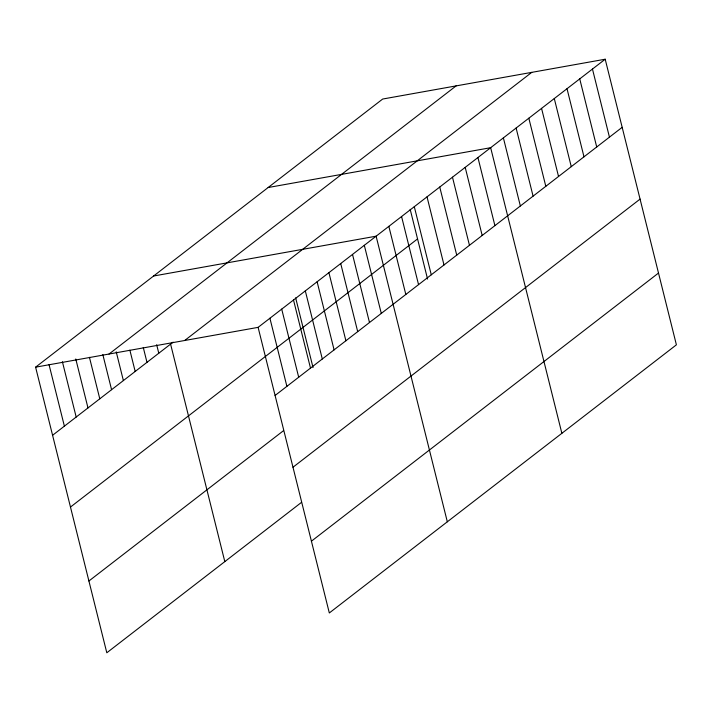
<?xml version="1.0" encoding="UTF-8"?>
<svg xmlns="http://www.w3.org/2000/svg" width="712" height="712" viewBox="0 0 712 712"><rect width="100%" height="100%" fill="white"/><g stroke="black" fill="none" stroke-linecap="round" stroke-linejoin="round"><path stroke-width="1.07" d="M301.176 502.619L106.809 652.779L35.6 367.17L382.682 99.039L605.191 59.221L676.4 344.83L329.318 612.961L258.109 327.36L605.191 59.221M109.025 354.033L456.107 85.903M52.581 435.281L173.132 342.143M184.684 340.496L531.766 72.366M70.479 507.051L417.552 238.921M275.09 395.463L622.172 127.323M88.911 581.001L283.278 430.849M292.988 467.232L640.07 199.102M311.42 541.182L658.502 273.052M268.148 187.523L490.657 147.704L561.866 433.314M153.605 276.007L376.114 236.188L447.323 521.798M35.6 367.17L258.109 327.36M592.464 69.055L609.445 137.158M579.737 78.89L596.718 146.992M567.01 88.715L583.991 156.818M554.283 98.55L571.264 166.653M541.556 108.384L558.537 176.487M528.829 118.21L545.81 186.313M516.111 128.044L533.083 196.147M503.384 137.879L520.356 205.982M477.93 157.539L494.911 225.642M465.203 167.373L482.184 235.476M452.476 177.199L469.457 245.302M439.749 187.034L456.73 255.136M427.022 196.868L444.003 264.971M414.295 206.694L431.276 274.796M410.183 209.364L427.565 279.06M401.568 216.528L418.549 284.631M388.841 226.363L405.822 294.465M364.313 245.311L381.294 313.413M352.52 254.424L369.492 322.527M340.719 263.538L357.7 331.641M328.917 272.66L345.899 340.763M317.116 281.774L334.097 349.877M305.315 290.888L322.296 358.99M295.649 297.847L313.031 367.543M293.513 300.01L310.494 368.113M281.712 309.124L298.693 377.227M269.91 318.237L286.892 386.34M170.586 344.11L224.814 561.608M156.667 344.715L158.785 353.223M143.272 347.447L146.984 362.346M129.878 350.179L135.182 371.459M116.225 351.844L123.381 380.582M102.831 354.576L111.579 389.695M89.436 357.308L99.787 398.809M75.775 358.982L87.985 407.932M62.389 361.714L76.184 417.045M48.994 364.446L64.383 426.159"/></g></svg>
